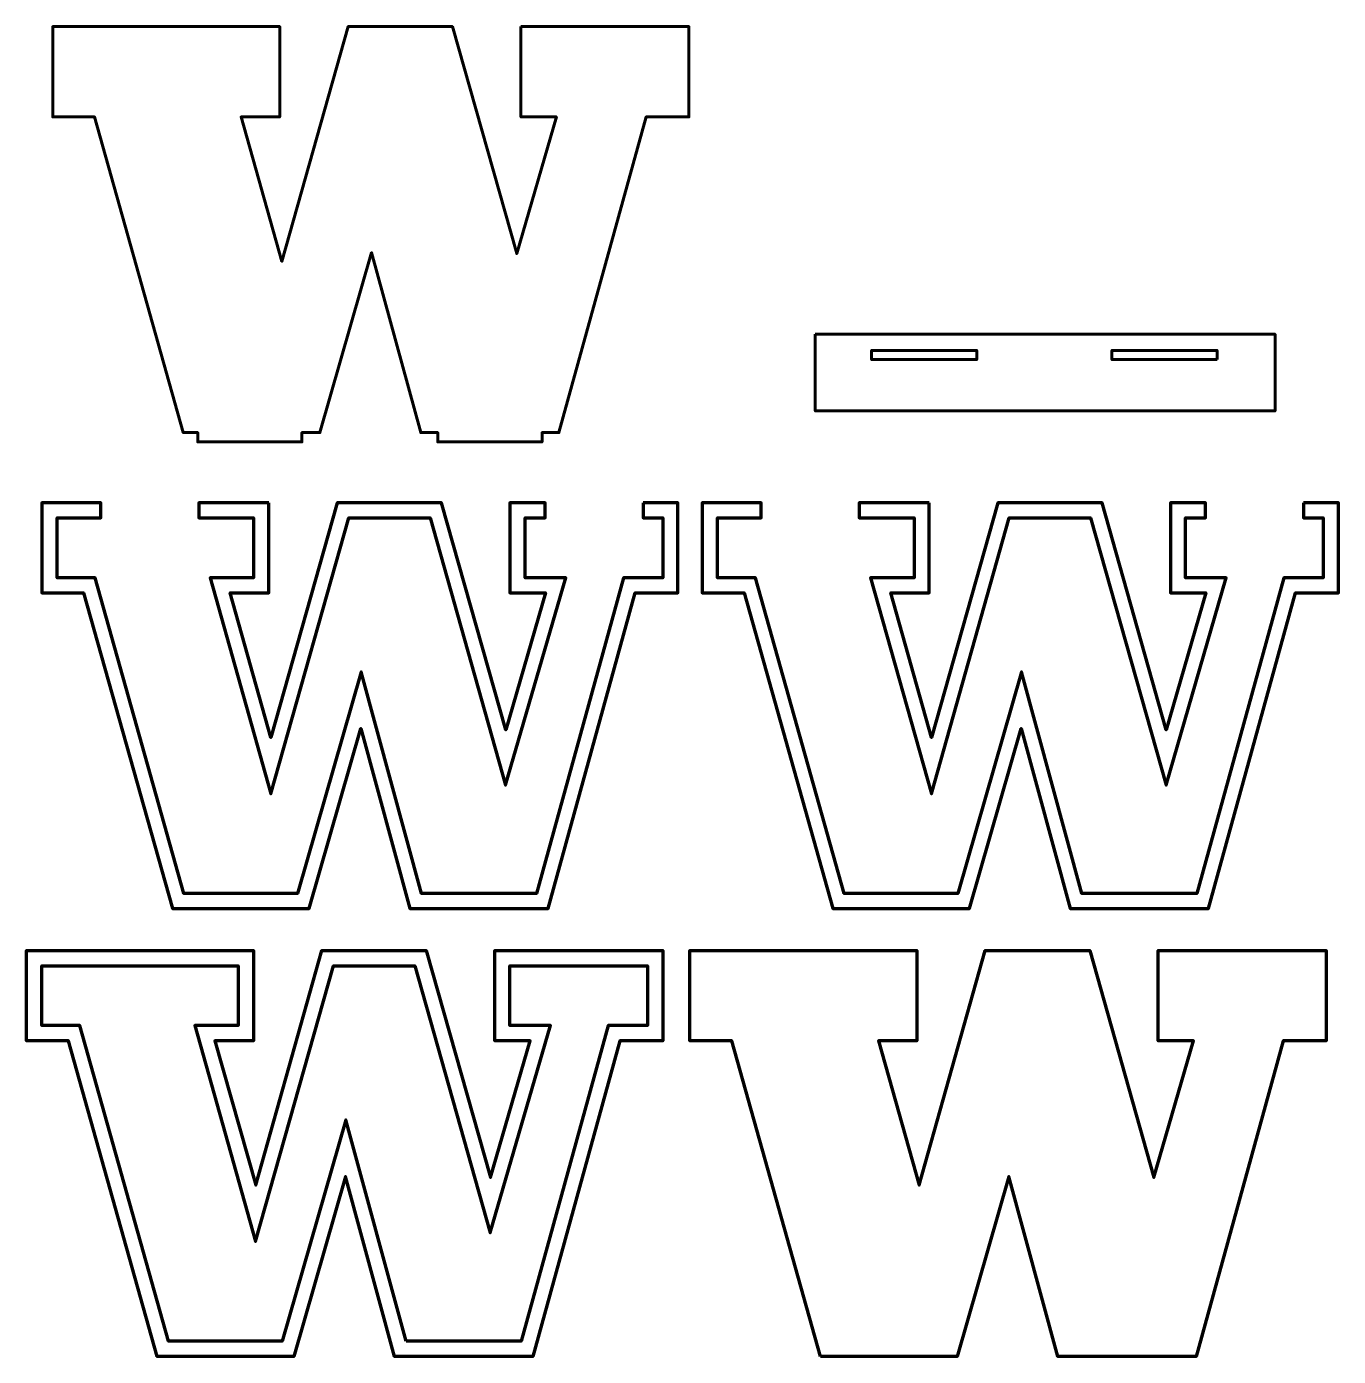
# Model space of a CAD drawing. Header units: inches. Extents: x 0.5 to 30.6, y 0.7 to 31.2.
import ezdxf

# ---------------------------------------------------------------- set-up
doc = ezdxf.new("R2010")
doc.units = ezdxf.units.IN
doc.header["$MEASUREMENT"] = 0
doc.layers.add('Layer 1', color=7, linetype='Continuous')

# ---------------------------------------------------------------- blocks, each defined once
blk = doc.blocks.new('block 2')
at = {"layer": 'Layer 1', "color": 7, "lineweight": 70, "true_color": 0xffffff}
for points in [[(3.513, 0.69), (1.48, 7.925), (0.523, 7.925), (0.523, 9.994), (5.725, 9.994), (5.725, 7.925), (4.84, 7.925), (5.773, 4.613), (7.292, 9.994), (9.683, 9.994), (11.154, 4.792), (12.063, 7.925), (11.25, 7.925), (11.25, 9.994), (15.101, 9.994), (15.101, 7.925), (14.12, 7.925), (12.123, 0.69), (8.954, 0.69), (7.83, 4.816), (6.646, 0.69), (3.513, 0.69), (3.513, 0.69)], [(9.221, 1.04), (7.838, 6.115), (6.382, 1.04), (3.778, 1.04), (1.745, 8.275), (0.873, 8.275), (0.873, 9.644), (5.375, 9.644), (5.375, 8.275), (4.378, 8.275), (5.772, 3.323), (7.556, 9.644), (9.419, 9.644), (11.15, 3.521), (12.529, 8.275), (11.6, 8.275), (11.6, 9.644), (14.751, 9.644), (14.751, 8.275), (13.853, 8.275), (11.856, 1.04), (9.221, 1.04)]]:
    blk.add_lwpolyline(points, dxfattribs=at)
blk = doc.blocks.new('block 3')
at = {"layer": 'Layer 1', "color": 6, "lineweight": 70, "true_color": 0xdf00ff}
blk.add_lwpolyline([(18.715, 0.69), (16.682, 7.925), (15.726, 7.925), (15.726, 9.994), (20.928, 9.994), (20.928, 7.925), (20.043, 7.925), (20.975, 4.613), (22.494, 9.994), (24.886, 9.994), (26.357, 4.792), (27.266, 7.925), (26.453, 7.925), (26.453, 9.994), (30.303, 9.994), (30.303, 7.925), (29.323, 7.925), (27.325, 0.69), (24.156, 0.69), (23.032, 4.816), (21.848, 0.69), (18.715, 0.69)], dxfattribs=at)
blk = doc.blocks.new('block 4')
at = {"layer": 'Layer 1', "color": 7, "lineweight": 70, "true_color": 0xffffff}
for points in [[(14.652, 20.256), (14.652, 19.906), (15.1, 19.906), (15.1, 18.537), (14.203, 18.537), (12.206, 11.302), (9.571, 11.302), (8.188, 16.377), (6.732, 11.302), (4.128, 11.302), (2.095, 18.537), (1.223, 18.537), (1.223, 19.906), (2.222, 19.906), (2.222, 20.256), (0.873, 20.256), (0.873, 18.187), (1.83, 18.187), (3.863, 10.952), (6.996, 10.952), (8.18, 15.078), (9.304, 10.952), (12.473, 10.952), (14.47, 18.187), (15.451, 18.187), (15.451, 20.256), (14.652, 20.256)], [(6.075, 20.256), (4.469, 20.256), (4.469, 19.906), (5.725, 19.906), (5.725, 18.537), (4.728, 18.537), (6.122, 13.585), (7.906, 19.906), (9.769, 19.906), (11.5, 13.783), (12.879, 18.537), (11.95, 18.537), (11.95, 19.906), (12.405, 19.906), (12.405, 20.256), (11.6, 20.256), (11.6, 18.187), (12.413, 18.187), (11.504, 15.054), (10.033, 20.256), (7.642, 20.256), (6.123, 14.875), (5.19, 18.187), (6.075, 18.187), (6.075, 20.256)]]:
    blk.add_lwpolyline(points, dxfattribs=at)
blk = doc.blocks.new('block 5')
at = {"layer": 'Layer 1', "color": 7, "lineweight": 70, "true_color": 0xffffff}
for points in [[(29.787, 20.256), (29.787, 19.906), (30.236, 19.906), (30.236, 18.537), (29.338, 18.537), (27.341, 11.302), (24.706, 11.302), (23.323, 16.377), (21.867, 11.302), (19.263, 11.302), (17.23, 18.537), (16.358, 18.537), (16.358, 19.906), (17.358, 19.906), (17.358, 20.256), (16.008, 20.256), (16.008, 18.187), (16.965, 18.187), (18.998, 10.952), (22.131, 10.952), (23.315, 15.078), (24.439, 10.952), (27.608, 10.952), (29.605, 18.187), (30.586, 18.187), (30.586, 20.256), (29.787, 20.256)], [(21.21, 20.256), (19.604, 20.256), (19.604, 19.906), (20.86, 19.906), (20.86, 18.537), (19.863, 18.537), (21.257, 13.585), (23.042, 19.906), (24.904, 19.906), (26.635, 13.783), (28.014, 18.537), (27.085, 18.537), (27.085, 19.906), (27.54, 19.906), (27.54, 20.256), (26.735, 20.256), (26.735, 18.187), (27.548, 18.187), (26.639, 15.054), (25.168, 20.256), (22.777, 20.256), (21.258, 14.875), (20.325, 18.187), (21.21, 18.187), (21.21, 20.256)]]:
    blk.add_lwpolyline(points, dxfattribs=at)

msp = doc.modelspace()

# ---------------------------------------------------------------- linework, layer by layer
at = {"layer": 'Layer 1', "color": 7, "lineweight": 60, "true_color": 0xffffff}
for points in [[(11.85, 31.168), (11.85, 29.099), (12.663, 29.099), (11.754, 25.966), (10.283, 31.168), (7.892, 31.168), (6.373, 25.787), (5.44, 29.099), (6.325, 29.099), (6.325, 31.168), (1.123, 31.168), (1.123, 29.099), (2.08, 29.099), (4.113, 21.864), (4.444, 21.864), (4.444, 21.649), (6.834, 21.649), (6.834, 21.864), (7.246, 21.864), (8.43, 25.99), (9.554, 21.864), (9.945, 21.864), (9.945, 21.649), (12.336, 21.649), (12.336, 21.864), (12.723, 21.864), (14.72, 29.099), (15.701, 29.099), (15.701, 31.168), (11.85, 31.168)], [(18.597, 24.118), (18.597, 22.361), (29.134, 22.361), (29.134, 24.118), (18.597, 24.118)], [(22.298, 23.535), (19.889, 23.535), (19.889, 23.745), (22.298, 23.745), (22.298, 23.535), (22.298, 23.535)], [(27.805, 23.535), (25.397, 23.535), (25.397, 23.745), (27.805, 23.745), (27.805, 23.535)]]:
    msp.add_lwpolyline(points, dxfattribs=at)

# ---------------------------------------------------------------- block references
at = {"layer": 'Layer 1'}
for name in ['block 4', 'block 5', 'block 2', 'block 3']:
    msp.add_blockref(name, (0, 0), dxfattribs=at)

doc.saveas('drawing.dxf')
